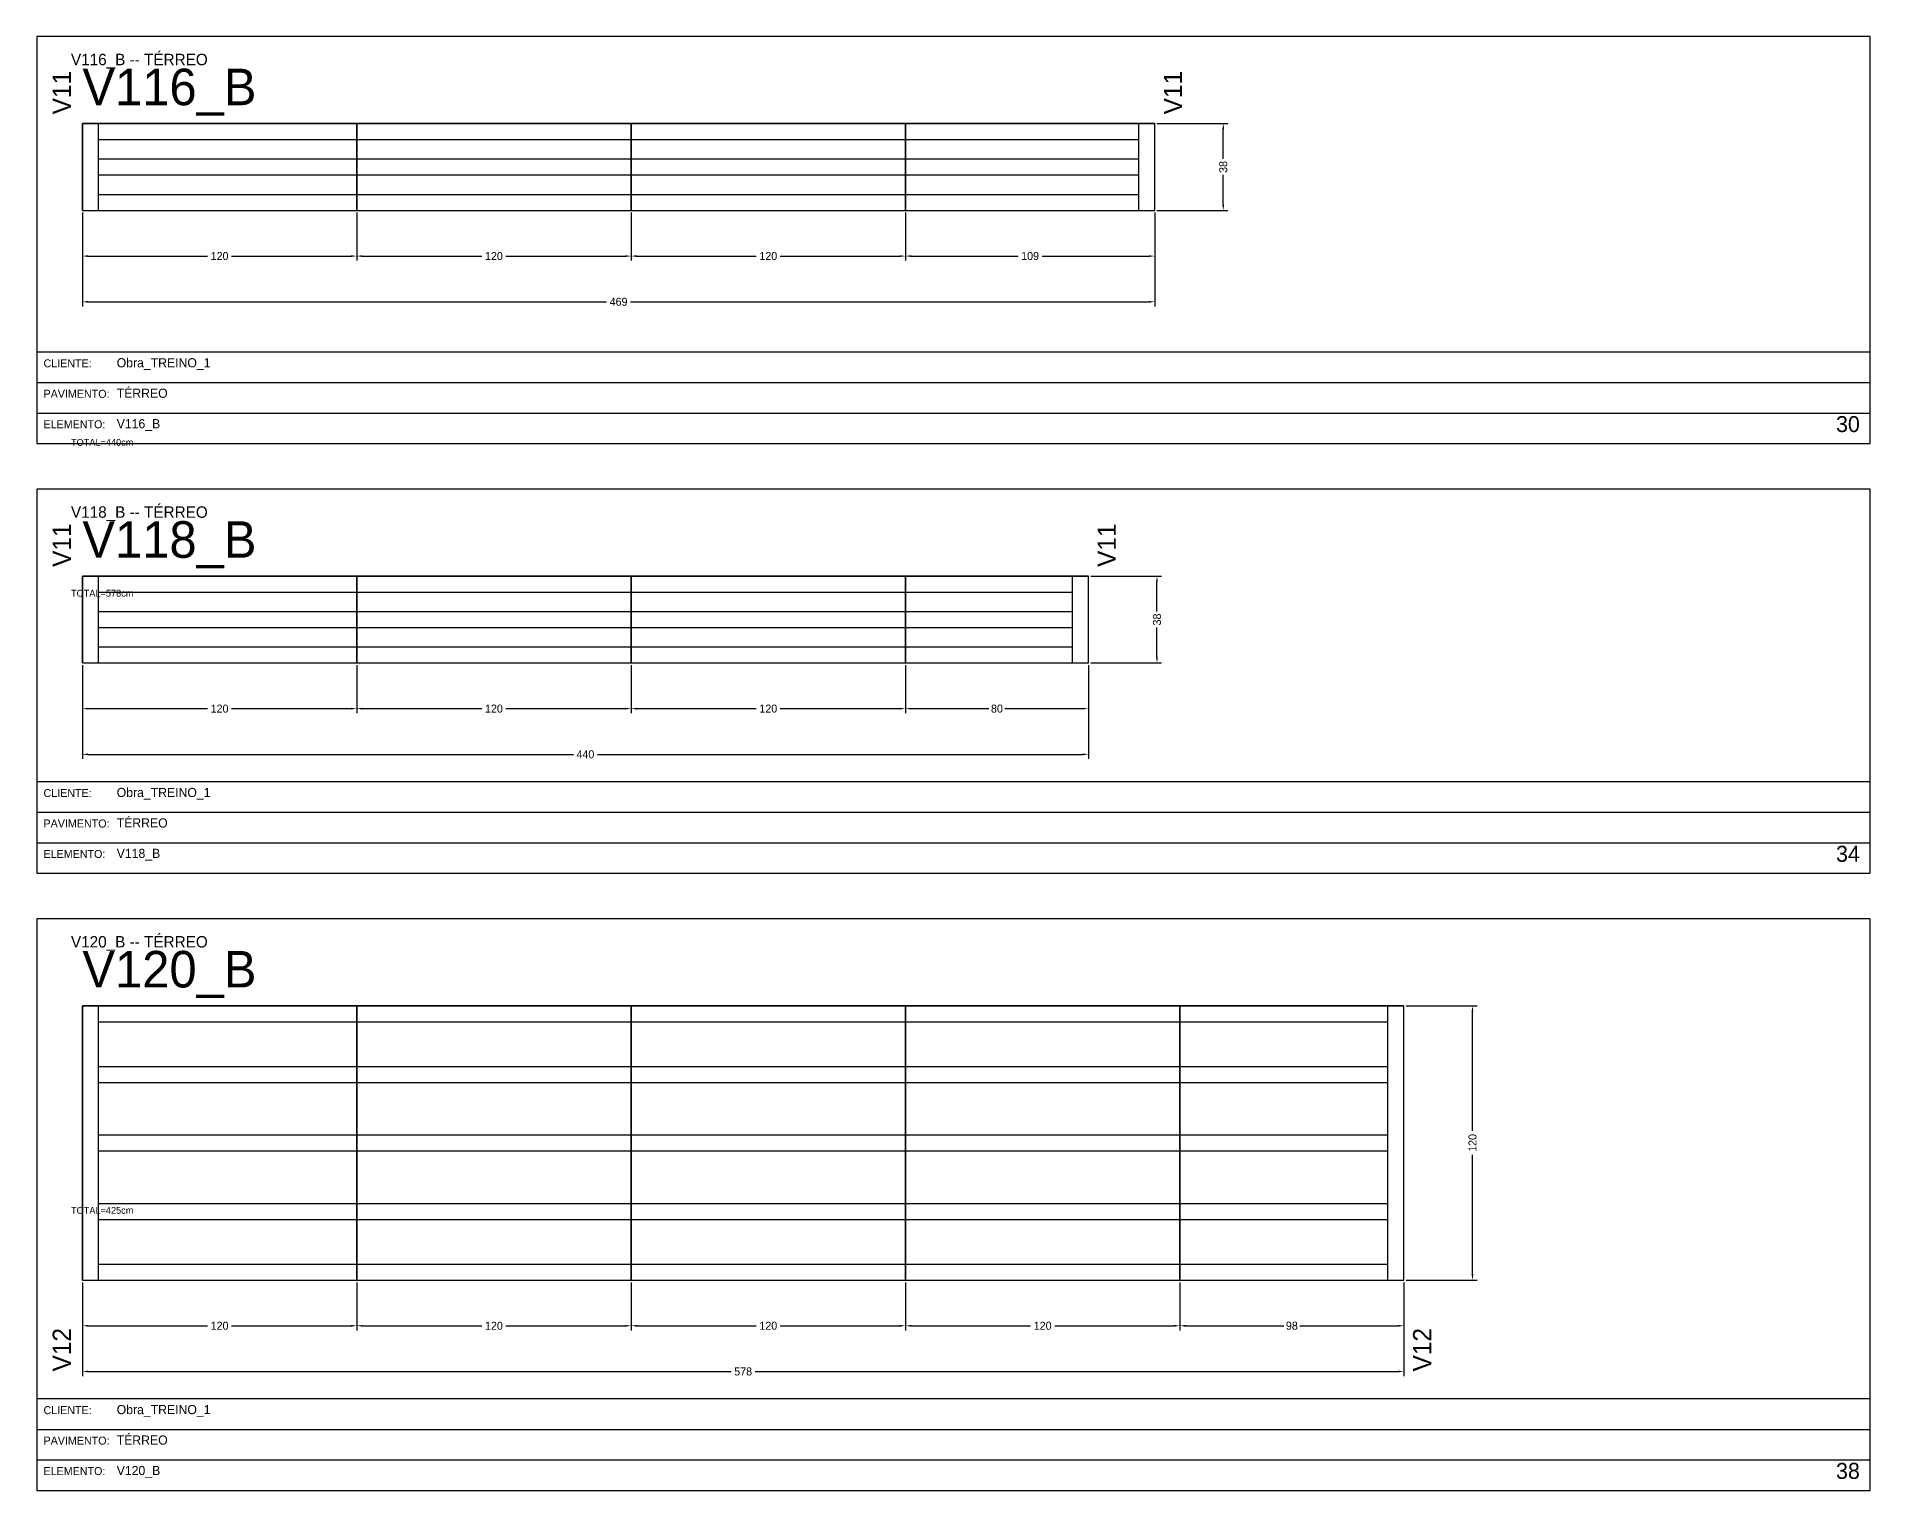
# Model space of a CAD drawing. Header units: metres. Extents: x 0 to 3268, y -4496 to 124.
# Drawn here: x 822 to 1624, y -2882 to -2246 of the extents above; entities that cross this region are included whole.
import ezdxf

# ---------------------------------------------------------------- set-up
doc = ezdxf.new("R2010")
doc.units = ezdxf.units.M
for name, color, linetype in [('5', 5, 'Continuous'), ('BORDA_CELULA', 9, 'Continuous'), ('CARIMBO', 9, 'Continuous'), ('COTA', 241, 'Continuous'), ('NOMENCLATURA', 7, 'Continuous'), ('Painéis', 200, 'Continuous'), ('SARR_2.2x7', 40, 'Continuous')]:
    doc.layers.add(name, color=color, linetype=linetype)
doc.dimstyles.new('COTA', dxfattribs={"dimtxt": 3.5, "dimasz": 2.5, "dimexe": 2, "dimexo": 1, "dimgap": 0.9, "dimtad": 1, "dimdec": 0, "dimrnd": 1, "dimcen": 2.5, "dimclrd": 4, "dimclre": 4, "dimclrt": 4, "dimazin": 3, "dimtfac": 1, "dimtmove": 0, "dimatfit": 3})

# ---------------------------------------------------------------- blocks, each defined once
blk = doc.blocks.new('_CLOSEDFILLED')
at = {"color": 0, "linetype": 'BYBLOCK'}
blk.add_solid([(-1, 0.16), (0, 0), (-1, -0.16)], dxfattribs=at)
blk = doc.blocks.new('*D270')
at = {"color": 4}
for p, q in [((842, -2323), (842, -2344)), ((962, -2323), (962, -2344)), ((844.5, -2342), (896.75, -2342)), ((907.25, -2342), (959.5, -2342))]:
    blk.add_line(p, q, dxfattribs=at)
at = {"layer": 'Defpoints'}
for p in [(842, -2322), (962, -2322), (842, -2342)]:
    blk.add_point(p, dxfattribs=at)
at = {"layer": 'COTA', "color": 4, "xscale": 2.5, "yscale": 2.5, "rotation": 180}
blk.add_blockref('_CLOSEDFILLED', (842, -2342), dxfattribs=at)
at = {"layer": 'COTA', "color": 4, "xscale": 2.5, "yscale": 2.5}
blk.add_blockref('_CLOSEDFILLED', (962, -2342), dxfattribs=at)
at = {"layer": 'COTA', "color": 4, "insert": (902, -2342), "char_height": 3.5, "attachment_point": 5}
blk.add_mtext('120', dxfattribs=at)
blk = doc.blocks.new('*D271')
at = {"color": 4}
for p, q in [((962, -2323), (962, -2344)), ((1082, -2323), (1082, -2344)), ((964.5, -2342), (1016.75, -2342)), ((1027.25, -2342), (1079.5, -2342))]:
    blk.add_line(p, q, dxfattribs=at)
at = {"layer": 'Defpoints'}
for p in [(962, -2322), (1082, -2322), (962, -2342)]:
    blk.add_point(p, dxfattribs=at)
at = {"layer": 'COTA', "color": 4, "xscale": 2.5, "yscale": 2.5, "rotation": 180}
blk.add_blockref('_CLOSEDFILLED', (962, -2342), dxfattribs=at)
at = {"layer": 'COTA', "color": 4, "xscale": 2.5, "yscale": 2.5}
blk.add_blockref('_CLOSEDFILLED', (1082, -2342), dxfattribs=at)
at = {"layer": 'COTA', "color": 4, "insert": (1022, -2342), "char_height": 3.5, "attachment_point": 5}
blk.add_mtext('120', dxfattribs=at)
blk = doc.blocks.new('*D272')
at = {"color": 4}
for p, q in [((1082, -2323), (1082, -2344)), ((1202, -2323), (1202, -2344)), ((1084.5, -2342), (1136.75, -2342)), ((1147.25, -2342), (1199.5, -2342))]:
    blk.add_line(p, q, dxfattribs=at)
at = {"layer": 'Defpoints'}
for p in [(1082, -2322), (1202, -2322), (1082, -2342)]:
    blk.add_point(p, dxfattribs=at)
at = {"layer": 'COTA', "color": 4, "xscale": 2.5, "yscale": 2.5, "rotation": 180}
blk.add_blockref('_CLOSEDFILLED', (1082, -2342), dxfattribs=at)
at = {"layer": 'COTA', "color": 4, "xscale": 2.5, "yscale": 2.5}
blk.add_blockref('_CLOSEDFILLED', (1202, -2342), dxfattribs=at)
at = {"layer": 'COTA', "color": 4, "insert": (1142, -2342), "char_height": 3.5, "attachment_point": 5}
blk.add_mtext('120', dxfattribs=at)
blk = doc.blocks.new('*D273')
at = {"color": 4}
for p, q in [((1202, -2323), (1202, -2344)), ((1311, -2323), (1311, -2344)), ((1204.5, -2342), (1251.25, -2342)), ((1261.75, -2342), (1308.5, -2342))]:
    blk.add_line(p, q, dxfattribs=at)
at = {"layer": 'Defpoints'}
for p in [(1202, -2322), (1311, -2322), (1202, -2342)]:
    blk.add_point(p, dxfattribs=at)
at = {"layer": 'COTA', "color": 4, "xscale": 2.5, "yscale": 2.5, "rotation": 180}
blk.add_blockref('_CLOSEDFILLED', (1202, -2342), dxfattribs=at)
at = {"layer": 'COTA', "color": 4, "xscale": 2.5, "yscale": 2.5}
blk.add_blockref('_CLOSEDFILLED', (1311, -2342), dxfattribs=at)
at = {"layer": 'COTA', "color": 4, "insert": (1256.5, -2342), "char_height": 3.5, "attachment_point": 5}
blk.add_mtext('109', dxfattribs=at)
blk = doc.blocks.new('*D274')
at = {"color": 4}
for p, q in [((842, -2323), (842, -2364)), ((1311, -2323), (1311, -2364)), ((844.5, -2362), (1071.25, -2362)), ((1081.75, -2362), (1308.5, -2362))]:
    blk.add_line(p, q, dxfattribs=at)
at = {"layer": 'Defpoints'}
for p in [(842, -2322), (1311, -2322), (842, -2362)]:
    blk.add_point(p, dxfattribs=at)
at = {"layer": 'COTA', "color": 4, "xscale": 2.5, "yscale": 2.5, "rotation": 180}
blk.add_blockref('_CLOSEDFILLED', (842, -2362), dxfattribs=at)
at = {"layer": 'COTA', "color": 4, "xscale": 2.5, "yscale": 2.5}
blk.add_blockref('_CLOSEDFILLED', (1311, -2362), dxfattribs=at)
at = {"layer": 'COTA', "color": 4, "insert": (1076.5, -2362), "char_height": 3.5, "attachment_point": 5}
blk.add_mtext('469', dxfattribs=at)
blk = doc.blocks.new('*D275')
at = {"color": 4}
for p, q in [((1312, -2284), (1343, -2284)), ((1341, -2299.5), (1341, -2286.5)), ((1341, -2319.5), (1341, -2306.5)), ((1312, -2322), (1343, -2322))]:
    blk.add_line(p, q, dxfattribs=at)
at = {"layer": 'Defpoints'}
for p in [(1311, -2284), (1311, -2322), (1341, -2322)]:
    blk.add_point(p, dxfattribs=at)
at = {"layer": 'COTA', "color": 4, "xscale": 2.5, "yscale": 2.5}
for p, rotation in [((1341, -2284), 90), ((1341, -2322), 270)]:
    blk.add_blockref('_CLOSEDFILLED', p, dxfattribs=dict(at, rotation=rotation))
at = {"layer": 'COTA', "color": 4, "insert": (1341, -2303), "char_height": 3.5, "attachment_point": 5, "rotation": 90}
blk.add_mtext('38', dxfattribs=at)
blk = doc.blocks.new('*D276')
at = {"color": 4}
for p, q in [((1312, -2284), (1343, -2284)), ((1341, -2299.5), (1341, -2286.5)), ((1341, -2319.5), (1341, -2306.5)), ((1312, -2322), (1343, -2322))]:
    blk.add_line(p, q, dxfattribs=at)
at = {"layer": 'Defpoints'}
for p in [(1311, -2284), (1311, -2322), (1341, -2322)]:
    blk.add_point(p, dxfattribs=at)
at = {"layer": 'COTA', "color": 4, "xscale": 2.5, "yscale": 2.5}
for p, rotation in [((1341, -2284), 90), ((1341, -2322), 270)]:
    blk.add_blockref('_CLOSEDFILLED', p, dxfattribs=dict(at, rotation=rotation))
at = {"layer": 'COTA', "color": 4, "insert": (1341, -2303), "char_height": 3.5, "attachment_point": 5, "rotation": 90}
blk.add_mtext('38', dxfattribs=at)
blk = doc.blocks.new('*D277')
at = {"color": 4}
for p, q in [((1312, -2284), (1343, -2284)), ((1341, -2299.5), (1341, -2286.5)), ((1341, -2319.5), (1341, -2306.5)), ((1312, -2322), (1343, -2322))]:
    blk.add_line(p, q, dxfattribs=at)
at = {"layer": 'Defpoints'}
for p in [(1311, -2284), (1311, -2322), (1341, -2322)]:
    blk.add_point(p, dxfattribs=at)
at = {"layer": 'COTA', "color": 4, "xscale": 2.5, "yscale": 2.5}
for p, rotation in [((1341, -2284), 90), ((1341, -2322), 270)]:
    blk.add_blockref('_CLOSEDFILLED', p, dxfattribs=dict(at, rotation=rotation))
at = {"layer": 'COTA', "color": 4, "insert": (1341, -2303), "char_height": 3.5, "attachment_point": 5, "rotation": 90}
blk.add_mtext('38', dxfattribs=at)
blk = doc.blocks.new('*D278')
at = {"color": 4}
for p, q in [((1312, -2284), (1343, -2284)), ((1341, -2299.5), (1341, -2286.5)), ((1341, -2319.5), (1341, -2306.5)), ((1312, -2322), (1343, -2322))]:
    blk.add_line(p, q, dxfattribs=at)
at = {"layer": 'Defpoints'}
for p in [(1311, -2284), (1311, -2322), (1341, -2322)]:
    blk.add_point(p, dxfattribs=at)
at = {"layer": 'COTA', "color": 4, "xscale": 2.5, "yscale": 2.5}
for p, rotation in [((1341, -2284), 90), ((1341, -2322), 270)]:
    blk.add_blockref('_CLOSEDFILLED', p, dxfattribs=dict(at, rotation=rotation))
at = {"layer": 'COTA', "color": 4, "insert": (1341, -2303), "char_height": 3.5, "attachment_point": 5, "rotation": 90}
blk.add_mtext('38', dxfattribs=at)
blk = doc.blocks.new('*D306')
at = {"color": 4}
for p, q in [((842, -2521), (842, -2542)), ((962, -2521), (962, -2542)), ((844.5, -2540), (896.75, -2540)), ((907.25, -2540), (959.5, -2540))]:
    blk.add_line(p, q, dxfattribs=at)
at = {"layer": 'Defpoints'}
for p in [(842, -2520), (962, -2520), (842, -2540)]:
    blk.add_point(p, dxfattribs=at)
at = {"layer": 'COTA', "color": 4, "xscale": 2.5, "yscale": 2.5, "rotation": 180}
blk.add_blockref('_CLOSEDFILLED', (842, -2540), dxfattribs=at)
at = {"layer": 'COTA', "color": 4, "xscale": 2.5, "yscale": 2.5}
blk.add_blockref('_CLOSEDFILLED', (962, -2540), dxfattribs=at)
at = {"layer": 'COTA', "color": 4, "insert": (902, -2540), "char_height": 3.5, "attachment_point": 5}
blk.add_mtext('120', dxfattribs=at)
blk = doc.blocks.new('*D307')
at = {"color": 4}
for p, q in [((962, -2521), (962, -2542)), ((1082, -2521), (1082, -2542)), ((964.5, -2540), (1016.75, -2540)), ((1027.25, -2540), (1079.5, -2540))]:
    blk.add_line(p, q, dxfattribs=at)
at = {"layer": 'Defpoints'}
for p in [(962, -2520), (1082, -2520), (962, -2540)]:
    blk.add_point(p, dxfattribs=at)
at = {"layer": 'COTA', "color": 4, "xscale": 2.5, "yscale": 2.5, "rotation": 180}
blk.add_blockref('_CLOSEDFILLED', (962, -2540), dxfattribs=at)
at = {"layer": 'COTA', "color": 4, "xscale": 2.5, "yscale": 2.5}
blk.add_blockref('_CLOSEDFILLED', (1082, -2540), dxfattribs=at)
at = {"layer": 'COTA', "color": 4, "insert": (1022, -2540), "char_height": 3.5, "attachment_point": 5}
blk.add_mtext('120', dxfattribs=at)
blk = doc.blocks.new('*D308')
at = {"color": 4}
for p, q in [((1082, -2521), (1082, -2542)), ((1202, -2521), (1202, -2542)), ((1084.5, -2540), (1136.75, -2540)), ((1147.25, -2540), (1199.5, -2540))]:
    blk.add_line(p, q, dxfattribs=at)
at = {"layer": 'Defpoints'}
for p in [(1082, -2520), (1202, -2520), (1082, -2540)]:
    blk.add_point(p, dxfattribs=at)
at = {"layer": 'COTA', "color": 4, "xscale": 2.5, "yscale": 2.5, "rotation": 180}
blk.add_blockref('_CLOSEDFILLED', (1082, -2540), dxfattribs=at)
at = {"layer": 'COTA', "color": 4, "xscale": 2.5, "yscale": 2.5}
blk.add_blockref('_CLOSEDFILLED', (1202, -2540), dxfattribs=at)
at = {"layer": 'COTA', "color": 4, "insert": (1142, -2540), "char_height": 3.5, "attachment_point": 5}
blk.add_mtext('120', dxfattribs=at)
blk = doc.blocks.new('*D309')
at = {"color": 4}
for p, q in [((1202, -2521), (1202, -2542)), ((1282, -2521), (1282, -2542)), ((1204.5, -2540), (1238.5, -2540)), ((1245.5, -2540), (1279.5, -2540))]:
    blk.add_line(p, q, dxfattribs=at)
at = {"layer": 'Defpoints'}
for p in [(1202, -2520), (1282, -2520), (1202, -2540)]:
    blk.add_point(p, dxfattribs=at)
at = {"layer": 'COTA', "color": 4, "xscale": 2.5, "yscale": 2.5, "rotation": 180}
blk.add_blockref('_CLOSEDFILLED', (1202, -2540), dxfattribs=at)
at = {"layer": 'COTA', "color": 4, "xscale": 2.5, "yscale": 2.5}
blk.add_blockref('_CLOSEDFILLED', (1282, -2540), dxfattribs=at)
at = {"layer": 'COTA', "color": 4, "insert": (1242, -2540), "char_height": 3.5, "attachment_point": 5}
blk.add_mtext('80', dxfattribs=at)
blk = doc.blocks.new('*D310')
at = {"color": 4}
for p, q in [((842, -2521), (842, -2562)), ((1282, -2521), (1282, -2562)), ((844.5, -2560), (1056.75, -2560)), ((1067.25, -2560), (1279.5, -2560))]:
    blk.add_line(p, q, dxfattribs=at)
at = {"layer": 'Defpoints'}
for p in [(842, -2520), (1282, -2520), (842, -2560)]:
    blk.add_point(p, dxfattribs=at)
at = {"layer": 'COTA', "color": 4, "xscale": 2.5, "yscale": 2.5, "rotation": 180}
blk.add_blockref('_CLOSEDFILLED', (842, -2560), dxfattribs=at)
at = {"layer": 'COTA', "color": 4, "xscale": 2.5, "yscale": 2.5}
blk.add_blockref('_CLOSEDFILLED', (1282, -2560), dxfattribs=at)
at = {"layer": 'COTA', "color": 4, "insert": (1062, -2560), "char_height": 3.5, "attachment_point": 5}
blk.add_mtext('440', dxfattribs=at)
blk = doc.blocks.new('*D311')
at = {"color": 4}
for p, q in [((1283, -2482), (1314, -2482)), ((1312, -2497.5), (1312, -2484.5)), ((1312, -2517.5), (1312, -2504.5)), ((1283, -2520), (1314, -2520))]:
    blk.add_line(p, q, dxfattribs=at)
at = {"layer": 'Defpoints'}
for p in [(1282, -2482), (1282, -2520), (1312, -2520)]:
    blk.add_point(p, dxfattribs=at)
at = {"layer": 'COTA', "color": 4, "xscale": 2.5, "yscale": 2.5}
for p, rotation in [((1312, -2482), 90), ((1312, -2520), 270)]:
    blk.add_blockref('_CLOSEDFILLED', p, dxfattribs=dict(at, rotation=rotation))
at = {"layer": 'COTA', "color": 4, "insert": (1312, -2501), "char_height": 3.5, "attachment_point": 5, "rotation": 90}
blk.add_mtext('38', dxfattribs=at)
blk = doc.blocks.new('*D312')
at = {"color": 4}
for p, q in [((1283, -2482), (1314, -2482)), ((1312, -2497.5), (1312, -2484.5)), ((1312, -2517.5), (1312, -2504.5)), ((1283, -2520), (1314, -2520))]:
    blk.add_line(p, q, dxfattribs=at)
at = {"layer": 'Defpoints'}
for p in [(1282, -2482), (1282, -2520), (1312, -2520)]:
    blk.add_point(p, dxfattribs=at)
at = {"layer": 'COTA', "color": 4, "xscale": 2.5, "yscale": 2.5}
for p, rotation in [((1312, -2482), 90), ((1312, -2520), 270)]:
    blk.add_blockref('_CLOSEDFILLED', p, dxfattribs=dict(at, rotation=rotation))
at = {"layer": 'COTA', "color": 4, "insert": (1312, -2501), "char_height": 3.5, "attachment_point": 5, "rotation": 90}
blk.add_mtext('38', dxfattribs=at)
blk = doc.blocks.new('*D313')
at = {"color": 4}
for p, q in [((1283, -2482), (1314, -2482)), ((1312, -2497.5), (1312, -2484.5)), ((1312, -2517.5), (1312, -2504.5)), ((1283, -2520), (1314, -2520))]:
    blk.add_line(p, q, dxfattribs=at)
at = {"layer": 'Defpoints'}
for p in [(1282, -2482), (1282, -2520), (1312, -2520)]:
    blk.add_point(p, dxfattribs=at)
at = {"layer": 'COTA', "color": 4, "xscale": 2.5, "yscale": 2.5}
for p, rotation in [((1312, -2482), 90), ((1312, -2520), 270)]:
    blk.add_blockref('_CLOSEDFILLED', p, dxfattribs=dict(at, rotation=rotation))
at = {"layer": 'COTA', "color": 4, "insert": (1312, -2501), "char_height": 3.5, "attachment_point": 5, "rotation": 90}
blk.add_mtext('38', dxfattribs=at)
blk = doc.blocks.new('*D314')
at = {"color": 4}
for p, q in [((1283, -2482), (1314, -2482)), ((1312, -2497.5), (1312, -2484.5)), ((1312, -2517.5), (1312, -2504.5)), ((1283, -2520), (1314, -2520))]:
    blk.add_line(p, q, dxfattribs=at)
at = {"layer": 'Defpoints'}
for p in [(1282, -2482), (1282, -2520), (1312, -2520)]:
    blk.add_point(p, dxfattribs=at)
at = {"layer": 'COTA', "color": 4, "xscale": 2.5, "yscale": 2.5}
for p, rotation in [((1312, -2482), 90), ((1312, -2520), 270)]:
    blk.add_blockref('_CLOSEDFILLED', p, dxfattribs=dict(at, rotation=rotation))
at = {"layer": 'COTA', "color": 4, "insert": (1312, -2501), "char_height": 3.5, "attachment_point": 5, "rotation": 90}
blk.add_mtext('38', dxfattribs=at)
blk = doc.blocks.new('*D344')
at = {"color": 4}
for p, q in [((842, -2791), (842, -2812)), ((962, -2791), (962, -2812)), ((844.5, -2810), (896.75, -2810)), ((907.25, -2810), (959.5, -2810))]:
    blk.add_line(p, q, dxfattribs=at)
at = {"layer": 'Defpoints'}
for p in [(842, -2790), (962, -2790), (842, -2810)]:
    blk.add_point(p, dxfattribs=at)
at = {"layer": 'COTA', "color": 4, "xscale": 2.5, "yscale": 2.5, "rotation": 180}
blk.add_blockref('_CLOSEDFILLED', (842, -2810), dxfattribs=at)
at = {"layer": 'COTA', "color": 4, "xscale": 2.5, "yscale": 2.5}
blk.add_blockref('_CLOSEDFILLED', (962, -2810), dxfattribs=at)
at = {"layer": 'COTA', "color": 4, "insert": (902, -2810), "char_height": 3.5, "attachment_point": 5}
blk.add_mtext('120', dxfattribs=at)
blk = doc.blocks.new('*D345')
at = {"color": 4}
for p, q in [((962, -2791), (962, -2812)), ((1082, -2791), (1082, -2812)), ((964.5, -2810), (1016.75, -2810)), ((1027.25, -2810), (1079.5, -2810))]:
    blk.add_line(p, q, dxfattribs=at)
at = {"layer": 'Defpoints'}
for p in [(962, -2790), (1082, -2790), (962, -2810)]:
    blk.add_point(p, dxfattribs=at)
at = {"layer": 'COTA', "color": 4, "xscale": 2.5, "yscale": 2.5, "rotation": 180}
blk.add_blockref('_CLOSEDFILLED', (962, -2810), dxfattribs=at)
at = {"layer": 'COTA', "color": 4, "xscale": 2.5, "yscale": 2.5}
blk.add_blockref('_CLOSEDFILLED', (1082, -2810), dxfattribs=at)
at = {"layer": 'COTA', "color": 4, "insert": (1022, -2810), "char_height": 3.5, "attachment_point": 5}
blk.add_mtext('120', dxfattribs=at)
blk = doc.blocks.new('*D346')
at = {"color": 4}
for p, q in [((1082, -2791), (1082, -2812)), ((1202, -2791), (1202, -2812)), ((1084.5, -2810), (1136.75, -2810)), ((1147.25, -2810), (1199.5, -2810))]:
    blk.add_line(p, q, dxfattribs=at)
at = {"layer": 'Defpoints'}
for p in [(1082, -2790), (1202, -2790), (1082, -2810)]:
    blk.add_point(p, dxfattribs=at)
at = {"layer": 'COTA', "color": 4, "xscale": 2.5, "yscale": 2.5, "rotation": 180}
blk.add_blockref('_CLOSEDFILLED', (1082, -2810), dxfattribs=at)
at = {"layer": 'COTA', "color": 4, "xscale": 2.5, "yscale": 2.5}
blk.add_blockref('_CLOSEDFILLED', (1202, -2810), dxfattribs=at)
at = {"layer": 'COTA', "color": 4, "insert": (1142, -2810), "char_height": 3.5, "attachment_point": 5}
blk.add_mtext('120', dxfattribs=at)
blk = doc.blocks.new('*D347')
at = {"color": 4}
for p, q in [((1202, -2791), (1202, -2812)), ((1322, -2791), (1322, -2812)), ((1204.5, -2810), (1256.75, -2810)), ((1267.25, -2810), (1319.5, -2810))]:
    blk.add_line(p, q, dxfattribs=at)
at = {"layer": 'Defpoints'}
for p in [(1202, -2790), (1322, -2790), (1202, -2810)]:
    blk.add_point(p, dxfattribs=at)
at = {"layer": 'COTA', "color": 4, "xscale": 2.5, "yscale": 2.5, "rotation": 180}
blk.add_blockref('_CLOSEDFILLED', (1202, -2810), dxfattribs=at)
at = {"layer": 'COTA', "color": 4, "xscale": 2.5, "yscale": 2.5}
blk.add_blockref('_CLOSEDFILLED', (1322, -2810), dxfattribs=at)
at = {"layer": 'COTA', "color": 4, "insert": (1262, -2810), "char_height": 3.5, "attachment_point": 5}
blk.add_mtext('120', dxfattribs=at)
blk = doc.blocks.new('*D348')
at = {"color": 4}
for p, q in [((1322, -2791), (1322, -2812)), ((1420, -2791), (1420, -2812)), ((1324.5, -2810), (1367.5, -2810)), ((1374.5, -2810), (1417.5, -2810))]:
    blk.add_line(p, q, dxfattribs=at)
at = {"layer": 'Defpoints'}
for p in [(1322, -2790), (1420, -2790), (1322, -2810)]:
    blk.add_point(p, dxfattribs=at)
at = {"layer": 'COTA', "color": 4, "xscale": 2.5, "yscale": 2.5, "rotation": 180}
blk.add_blockref('_CLOSEDFILLED', (1322, -2810), dxfattribs=at)
at = {"layer": 'COTA', "color": 4, "xscale": 2.5, "yscale": 2.5}
blk.add_blockref('_CLOSEDFILLED', (1420, -2810), dxfattribs=at)
at = {"layer": 'COTA', "color": 4, "insert": (1371, -2810), "char_height": 3.5, "attachment_point": 5}
blk.add_mtext('98', dxfattribs=at)
blk = doc.blocks.new('*D349')
at = {"color": 4}
for p, q in [((842, -2791), (842, -2832)), ((1420, -2791), (1420, -2832)), ((844.5, -2830), (1125.75, -2830)), ((1136.25, -2830), (1417.5, -2830))]:
    blk.add_line(p, q, dxfattribs=at)
at = {"layer": 'Defpoints'}
for p in [(842, -2790), (1420, -2790), (842, -2830)]:
    blk.add_point(p, dxfattribs=at)
at = {"layer": 'COTA', "color": 4, "xscale": 2.5, "yscale": 2.5, "rotation": 180}
blk.add_blockref('_CLOSEDFILLED', (842, -2830), dxfattribs=at)
at = {"layer": 'COTA', "color": 4, "xscale": 2.5, "yscale": 2.5}
blk.add_blockref('_CLOSEDFILLED', (1420, -2830), dxfattribs=at)
at = {"layer": 'COTA', "color": 4, "insert": (1131, -2830), "char_height": 3.5, "attachment_point": 5}
blk.add_mtext('578', dxfattribs=at)
blk = doc.blocks.new('*D350')
at = {"color": 4}
for p, q in [((1421, -2670), (1452, -2670)), ((1450, -2724.75), (1450, -2672.5)), ((1450, -2787.5), (1450, -2735.25)), ((1421, -2790), (1452, -2790))]:
    blk.add_line(p, q, dxfattribs=at)
at = {"layer": 'Defpoints'}
for p in [(1420, -2670), (1420, -2790), (1450, -2790)]:
    blk.add_point(p, dxfattribs=at)
at = {"layer": 'COTA', "color": 4, "xscale": 2.5, "yscale": 2.5}
for p, rotation in [((1450, -2670), 90), ((1450, -2790), 270)]:
    blk.add_blockref('_CLOSEDFILLED', p, dxfattribs=dict(at, rotation=rotation))
at = {"layer": 'COTA', "color": 4, "insert": (1450, -2730), "char_height": 3.5, "attachment_point": 5, "rotation": 90}
blk.add_mtext('120', dxfattribs=at)
blk = doc.blocks.new('*D351')
at = {"color": 4}
for p, q in [((1421, -2670), (1452, -2670)), ((1450, -2724.75), (1450, -2672.5)), ((1450, -2787.5), (1450, -2735.25)), ((1421, -2790), (1452, -2790))]:
    blk.add_line(p, q, dxfattribs=at)
at = {"layer": 'Defpoints'}
for p in [(1420, -2670), (1420, -2790), (1450, -2790)]:
    blk.add_point(p, dxfattribs=at)
at = {"layer": 'COTA', "color": 4, "xscale": 2.5, "yscale": 2.5}
for p, rotation in [((1450, -2670), 90), ((1450, -2790), 270)]:
    blk.add_blockref('_CLOSEDFILLED', p, dxfattribs=dict(at, rotation=rotation))
at = {"layer": 'COTA', "color": 4, "insert": (1450, -2730), "char_height": 3.5, "attachment_point": 5, "rotation": 90}
blk.add_mtext('120', dxfattribs=at)
blk = doc.blocks.new('*D352')
at = {"color": 4}
for p, q in [((1421, -2670), (1452, -2670)), ((1450, -2724.75), (1450, -2672.5)), ((1450, -2787.5), (1450, -2735.25)), ((1421, -2790), (1452, -2790))]:
    blk.add_line(p, q, dxfattribs=at)
at = {"layer": 'Defpoints'}
for p in [(1420, -2670), (1420, -2790), (1450, -2790)]:
    blk.add_point(p, dxfattribs=at)
at = {"layer": 'COTA', "color": 4, "xscale": 2.5, "yscale": 2.5}
for p, rotation in [((1450, -2670), 90), ((1450, -2790), 270)]:
    blk.add_blockref('_CLOSEDFILLED', p, dxfattribs=dict(at, rotation=rotation))
at = {"layer": 'COTA', "color": 4, "insert": (1450, -2730), "char_height": 3.5, "attachment_point": 5, "rotation": 90}
blk.add_mtext('120', dxfattribs=at)
blk = doc.blocks.new('*D353')
at = {"color": 4}
for p, q in [((1421, -2670), (1452, -2670)), ((1450, -2724.75), (1450, -2672.5)), ((1450, -2787.5), (1450, -2735.25)), ((1421, -2790), (1452, -2790))]:
    blk.add_line(p, q, dxfattribs=at)
at = {"layer": 'Defpoints'}
for p in [(1420, -2670), (1420, -2790), (1450, -2790)]:
    blk.add_point(p, dxfattribs=at)
at = {"layer": 'COTA', "color": 4, "xscale": 2.5, "yscale": 2.5}
for p, rotation in [((1450, -2670), 90), ((1450, -2790), 270)]:
    blk.add_blockref('_CLOSEDFILLED', p, dxfattribs=dict(at, rotation=rotation))
at = {"layer": 'COTA', "color": 4, "insert": (1450, -2730), "char_height": 3.5, "attachment_point": 5, "rotation": 90}
blk.add_mtext('120', dxfattribs=at)
blk = doc.blocks.new('*D354')
at = {"color": 4}
for p, q in [((1421, -2670), (1452, -2670)), ((1450, -2724.75), (1450, -2672.5)), ((1450, -2787.5), (1450, -2735.25)), ((1421, -2790), (1452, -2790))]:
    blk.add_line(p, q, dxfattribs=at)
at = {"layer": 'Defpoints'}
for p in [(1420, -2670), (1420, -2790), (1450, -2790)]:
    blk.add_point(p, dxfattribs=at)
at = {"layer": 'COTA', "color": 4, "xscale": 2.5, "yscale": 2.5}
for p, rotation in [((1450, -2670), 90), ((1450, -2790), 270)]:
    blk.add_blockref('_CLOSEDFILLED', p, dxfattribs=dict(at, rotation=rotation))
at = {"layer": 'COTA', "color": 4, "insert": (1450, -2730), "char_height": 3.5, "attachment_point": 5, "rotation": 90}
blk.add_mtext('120', dxfattribs=at)

msp = doc.modelspace()

# ---------------------------------------------------------------- linework, layer by layer
at = {"layer": 'BORDA_CELULA'}
for points in [[(822, -2424), (1624, -2424), (1624, -2246), (822, -2246)], [(822, -2424), (1624, -2424), (1624, -2384), (822, -2384)], [(822, -2612), (1624, -2612), (1624, -2444), (822, -2444)], [(822, -2612), (1624, -2612), (1624, -2572), (822, -2572)], [(822, -2882), (1624, -2882), (1624, -2632), (822, -2632)], [(822, -2882), (1624, -2882), (1624, -2842), (822, -2842)]]:
    msp.add_lwpolyline(points, close=True, dxfattribs=at)
at = {"layer": 'CARIMBO'}
for p, q in [((822, -2397.33), (1624, -2397.33)), ((822, -2410.67), (1624, -2410.67)), ((822, -2424), (1624, -2424)), ((822, -2585.33), (1624, -2585.33)), ((822, -2598.67), (1624, -2598.67)), ((822, -2612), (1624, -2612)), ((822, -2855.33), (1624, -2855.33)), ((822, -2868.67), (1624, -2868.67)), ((822, -2882), (1624, -2882))]:
    msp.add_line(p, q, dxfattribs=at)
at = {"layer": 'Painéis'}
for points in [[(842, -2322), (842, -2284)], [(842, -2284), (962, -2284)], [(842, -2322), (962, -2322), (962, -2284), (842, -2284), (842, -2322)], [(962, -2322), (962, -2284)], [(962, -2284), (1082, -2284)], [(962, -2322), (1082, -2322), (1082, -2284), (962, -2284), (962, -2322)], [(1082, -2322), (1082, -2284)], [(1082, -2284), (1202, -2284)], [(1082, -2322), (1202, -2322), (1202, -2284), (1082, -2284), (1082, -2322)], [(1202, -2322), (1202, -2284)], [(1202, -2284), (1311, -2284)], [(1202, -2322), (1311, -2322), (1311, -2284), (1202, -2284), (1202, -2322)], [(1311, -2322), (1311, -2284)], [(842, -2322), (962, -2322)], [(962, -2322), (1082, -2322)], [(1082, -2322), (1202, -2322)], [(1202, -2322), (1311, -2322)], [(842, -2520), (842, -2482)], [(842, -2482), (962, -2482)], [(842, -2520), (962, -2520), (962, -2482), (842, -2482), (842, -2520)], [(962, -2520), (962, -2482)], [(962, -2482), (1082, -2482)], [(962, -2520), (1082, -2520), (1082, -2482), (962, -2482), (962, -2520)], [(1082, -2520), (1082, -2482)], [(1082, -2482), (1202, -2482)], [(1082, -2520), (1202, -2520), (1202, -2482), (1082, -2482), (1082, -2520)], [(1202, -2520), (1202, -2482)], [(1202, -2482), (1282, -2482)], [(1202, -2520), (1282, -2520), (1282, -2482), (1202, -2482), (1202, -2520)], [(1282, -2520), (1282, -2482)], [(842, -2520), (962, -2520)], [(962, -2520), (1082, -2520)], [(1082, -2520), (1202, -2520)], [(1202, -2520), (1282, -2520)], [(842, -2790), (842, -2670)], [(842, -2670), (962, -2670)], [(842, -2790), (962, -2790), (962, -2670), (842, -2670), (842, -2790)], [(962, -2790), (962, -2670)], [(962, -2670), (1082, -2670)], [(962, -2790), (1082, -2790), (1082, -2670), (962, -2670), (962, -2790)], [(1082, -2790), (1082, -2670)], [(1082, -2670), (1202, -2670)], [(1082, -2790), (1202, -2790), (1202, -2670), (1082, -2670), (1082, -2790)], [(1202, -2790), (1202, -2670)], [(1202, -2670), (1322, -2670)], [(1202, -2790), (1322, -2790), (1322, -2670), (1202, -2670), (1202, -2790)], [(1322, -2790), (1322, -2670)], [(1322, -2670), (1420, -2670)], [(1322, -2790), (1420, -2790), (1420, -2670), (1322, -2670), (1322, -2790)], [(1420, -2790), (1420, -2670)], [(842, -2790), (962, -2790)], [(962, -2790), (1082, -2790)], [(1082, -2790), (1202, -2790)], [(1202, -2790), (1322, -2790)], [(1322, -2790), (1420, -2790)]]:
    msp.add_lwpolyline(points, dxfattribs=at)
at = {"layer": 'SARR_2.2x7'}
for points in [[(849, -2322), (849, -2284)], [(1304, -2322), (1304, -2284)], [(849, -2291), (962, -2291)], [(962, -2291), (1082, -2291)], [(1082, -2291), (1202, -2291)], [(1202, -2291), (1304, -2291)], [(849, -2299.5), (962, -2299.5)], [(962, -2299.5), (1082, -2299.5)], [(1082, -2299.5), (1202, -2299.5)], [(1202, -2299.5), (1304, -2299.5)], [(849, -2306.5), (962, -2306.5)], [(962, -2306.5), (1082, -2306.5)], [(1082, -2306.5), (1202, -2306.5)], [(1202, -2306.5), (1304, -2306.5)], [(849, -2315), (962, -2315)], [(962, -2315), (1082, -2315)], [(1082, -2315), (1202, -2315)], [(1202, -2315), (1304, -2315)], [(849, -2520), (849, -2482)], [(1275, -2520), (1275, -2482)], [(849, -2489), (962, -2489)], [(962, -2489), (1082, -2489)], [(1082, -2489), (1202, -2489)], [(1202, -2489), (1275, -2489)], [(849, -2497.5), (962, -2497.5)], [(962, -2497.5), (1082, -2497.5)], [(1082, -2497.5), (1202, -2497.5)], [(1202, -2497.5), (1275, -2497.5)], [(849, -2504.5), (962, -2504.5)], [(962, -2504.5), (1082, -2504.5)], [(1082, -2504.5), (1202, -2504.5)], [(1202, -2504.5), (1275, -2504.5)], [(849, -2513), (962, -2513)], [(962, -2513), (1082, -2513)], [(1082, -2513), (1202, -2513)], [(1202, -2513), (1275, -2513)], [(849, -2790), (849, -2670)], [(1413, -2790), (1413, -2670)], [(849, -2677), (962, -2677)], [(962, -2677), (1082, -2677)], [(1082, -2677), (1202, -2677)], [(1202, -2677), (1322, -2677)], [(1322, -2677), (1413, -2677)], [(849, -2696.5), (962, -2696.5)], [(962, -2696.5), (1082, -2696.5)], [(1082, -2696.5), (1202, -2696.5)], [(1202, -2696.5), (1322, -2696.5)], [(1322, -2696.5), (1413, -2696.5)], [(849, -2703.5), (962, -2703.5)], [(962, -2703.5), (1082, -2703.5)], [(1082, -2703.5), (1202, -2703.5)], [(1202, -2703.5), (1322, -2703.5)], [(1322, -2703.5), (1413, -2703.5)], [(849, -2726.5), (962, -2726.5)], [(962, -2726.5), (1082, -2726.5)], [(1082, -2726.5), (1202, -2726.5)], [(1202, -2726.5), (1322, -2726.5)], [(1322, -2726.5), (1413, -2726.5)], [(849, -2733.5), (962, -2733.5)], [(962, -2733.5), (1082, -2733.5)], [(1082, -2733.5), (1202, -2733.5)], [(1202, -2733.5), (1322, -2733.5)], [(1322, -2733.5), (1413, -2733.5)], [(849, -2756.5), (962, -2756.5)], [(962, -2756.5), (1082, -2756.5)], [(1082, -2756.5), (1202, -2756.5)], [(1202, -2756.5), (1322, -2756.5)], [(1322, -2756.5), (1413, -2756.5)], [(849, -2763.5), (962, -2763.5)], [(962, -2763.5), (1082, -2763.5)], [(1082, -2763.5), (1202, -2763.5)], [(1202, -2763.5), (1322, -2763.5)], [(1322, -2763.5), (1413, -2763.5)], [(849, -2783), (962, -2783)], [(962, -2783), (1082, -2783)], [(1082, -2783), (1202, -2783)], [(1202, -2783), (1322, -2783)], [(1322, -2783), (1413, -2783)]]:
    msp.add_lwpolyline(points, dxfattribs=at)

# ---------------------------------------------------------------- texts
at = {"layer": '5'}
for s, p in [('V11', (837, -2280)), ('V11', (1323, -2280)), ('V11', (837, -2478)), ('V11', (1294, -2478)), ('V12', (837, -2830)), ('V12', (1432, -2830))]:
    msp.add_text(s, height=8, rotation=90, dxfattribs=at).set_placement(p)
at = {"layer": 'CARIMBO', "color": 9}
for s, p in [('CLIENTE:', (825, -2390.67)), ('PAVIMENTO:', (825, -2404)), ('ELEMENTO:', (825, -2417.33)), ('CLIENTE:', (825, -2578.67)), ('PAVIMENTO:', (825, -2592)), ('ELEMENTO:', (825, -2605.33)), ('CLIENTE:', (825, -2848.67)), ('PAVIMENTO:', (825, -2862)), ('ELEMENTO:', (825, -2875.33))]:
    msp.add_text(s, height=3.5, dxfattribs=at).set_placement(p)
at = {"layer": 'CARIMBO', "color": 2}
for s, p in [('Obra_TREINO_1', (857, -2390.67)), ('TÉRREO', (857, -2404)), ('V116_B', (857, -2417.33)), ('Obra_TREINO_1', (857, -2578.67)), ('TÉRREO', (857, -2592)), ('V118_B', (857, -2605.33)), ('Obra_TREINO_1', (857, -2848.67)), ('TÉRREO', (857, -2862)), ('V120_B', (857, -2875.33))]:
    msp.add_text(s, height=4, dxfattribs=at).set_placement(p)
at = {"layer": 'CARIMBO', "color": 3}
for s, p in [('30', (1609, -2419)), ('34', (1609, -2607)), ('38', (1609, -2877))]:
    msp.add_text(s, height=7, dxfattribs=at).set_placement(p)
at = {"layer": 'COTA'}
for s, p in [('TOTAL=440cm', (837, -2425)), ('TOTAL=578cm', (837, -2491)), ('TOTAL=425cm', (837, -2761))]:
    msp.add_text(s, height=3, dxfattribs=at).set_placement(p)
at = {"layer": 'NOMENCLATURA'}
for s, height, p in [('V116_B -- TÉRREO', 5, (837, -2258.5)), ('V116_B', 16, (842, -2276)), ('V118_B -- TÉRREO', 5, (837, -2456.5)), ('V118_B', 16, (842, -2474)), ('V120_B -- TÉRREO', 5, (837, -2644.5)), ('V120_B', 16, (842, -2662))]:
    msp.add_text(s, height=height, dxfattribs=at).set_placement(p)

# ---------------------------------------------------------------- dimensions: what is measured, and where the dimension line sits
at = {"layer": 'COTA'}
for base, p1, p2, picture, middle in [((1341, -2322), (1311, -2322), (1311, -2284), '*D275', (1341, -2303)), ((1341, -2322), (1311, -2322), (1311, -2284), '*D276', (1341, -2303)), ((1341, -2322), (1311, -2322), (1311, -2284), '*D277', (1341, -2303)), ((1341, -2322), (1311, -2322), (1311, -2284), '*D278', (1341, -2303)), ((1312, -2520), (1282, -2520), (1282, -2482), '*D311', (1312, -2501)), ((1312, -2520), (1282, -2520), (1282, -2482), '*D312', (1312, -2501)), ((1312, -2520), (1282, -2520), (1282, -2482), '*D313', (1312, -2501)), ((1312, -2520), (1282, -2520), (1282, -2482), '*D314', (1312, -2501)), ((1450, -2790), (1420, -2790), (1420, -2670), '*D350', (1450, -2730)), ((1450, -2790), (1420, -2790), (1420, -2670), '*D351', (1450, -2730)), ((1450, -2790), (1420, -2790), (1420, -2670), '*D352', (1450, -2730)), ((1450, -2790), (1420, -2790), (1420, -2670), '*D353', (1450, -2730)), ((1450, -2790), (1420, -2790), (1420, -2670), '*D354', (1450, -2730))]:
    dim = msp.add_linear_dim(base=base, p1=p1, p2=p2, angle=90, dimstyle='COTA', dxfattribs=at)
    dim.commit()
    dim.dimension.update_dxf_attribs({"geometry": picture, "text_midpoint": middle})
for base, p1, p2, picture, middle in [((842, -2342), (842, -2322), (962, -2322), '*D270', (902, -2342)), ((842, -2362), (842, -2322), (1311, -2322), '*D274', (1076.5, -2362)), ((962, -2342), (962, -2322), (1082, -2322), '*D271', (1022, -2342)), ((1082, -2342), (1082, -2322), (1202, -2322), '*D272', (1142, -2342)), ((1202, -2342), (1202, -2322), (1311, -2322), '*D273', (1256.5, -2342)), ((842, -2540), (842, -2520), (962, -2520), '*D306', (902, -2540)), ((842, -2560), (842, -2520), (1282, -2520), '*D310', (1062, -2560)), ((962, -2540), (962, -2520), (1082, -2520), '*D307', (1022, -2540)), ((1082, -2540), (1082, -2520), (1202, -2520), '*D308', (1142, -2540)), ((1202, -2540), (1202, -2520), (1282, -2520), '*D309', (1242, -2540)), ((842, -2810), (842, -2790), (962, -2790), '*D344', (902, -2810)), ((842, -2830), (842, -2790), (1420, -2790), '*D349', (1131, -2830)), ((962, -2810), (962, -2790), (1082, -2790), '*D345', (1022, -2810)), ((1082, -2810), (1082, -2790), (1202, -2790), '*D346', (1142, -2810)), ((1202, -2810), (1202, -2790), (1322, -2790), '*D347', (1262, -2810)), ((1322, -2810), (1322, -2790), (1420, -2790), '*D348', (1371, -2810))]:
    dim = msp.add_linear_dim(base=base, p1=p1, p2=p2, dimstyle='COTA', dxfattribs=at)
    dim.commit()
    dim.dimension.update_dxf_attribs({"geometry": picture, "text_midpoint": middle})

doc.saveas('drawing.dxf')
